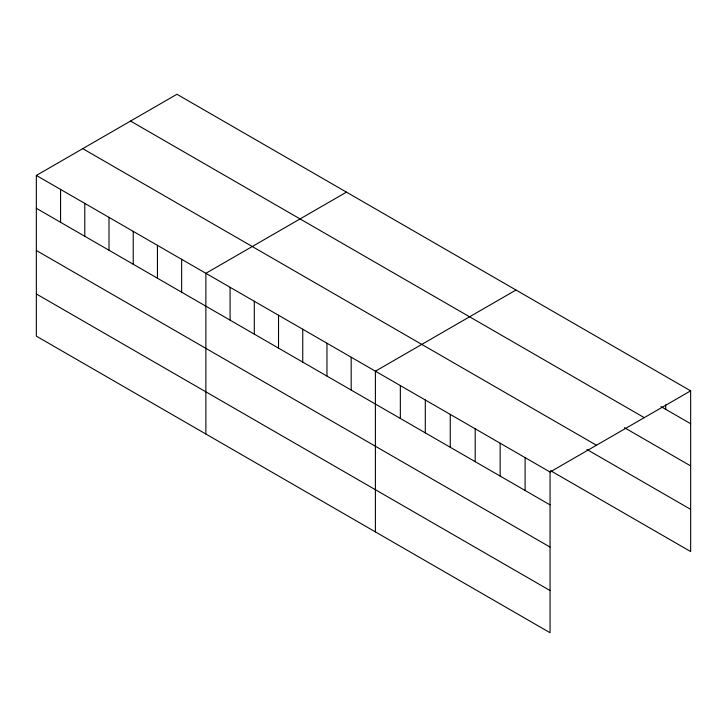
<?xml version="1.0" encoding="UTF-8"?>
<svg xmlns="http://www.w3.org/2000/svg" width="727" height="727" viewBox="0 0 727 727"><rect width="100%" height="100%" fill="white"/><g stroke="black" fill="none" stroke-linecap="round" stroke-linejoin="round"><path stroke-width="1.09" d="M36.35 175.443L550.057 472.023L550.057 632.735L36.35 336.147L36.35 175.443L176.943 94.265L690.65 390.853L690.65 551.557L550.539 470.669M346.47 192.137L205.868 273.316L205.868 434.019M515.988 290.009L375.396 371.188L375.396 531.891M550.057 472.023L690.65 390.853M660.898 406.538L690.65 423.714M130.551 121.055L644.249 417.643M624.429 427.676L690.65 465.907M82.751 148.653L596.449 445.242M587.007 449.531L690.65 509.373M36.35 208.304L550.057 504.892M36.35 250.497L550.057 547.077M36.35 293.962L550.057 590.542M665.696 404.775L665.696 409.31M525.103 457.619L525.103 490.489M500.149 443.216L500.149 476.076M475.194 428.812L475.194 461.672M450.249 414.399L450.249 447.269M425.295 399.995L425.295 432.865M400.341 385.592L400.341 418.461M351.177 357.202L351.177 390.072M326.959 343.226L326.959 376.086M302.741 329.24L302.741 362.11M278.523 315.264L278.523 348.124M254.305 301.278L254.305 334.147M230.086 287.292L230.086 320.162M181.65 259.33L181.65 292.199M157.441 245.353L157.441 278.214M133.223 231.368L133.223 264.237M109.005 217.391L109.005 250.252M84.786 203.406L84.786 236.275M60.568 189.42L60.568 222.289"/></g></svg>
